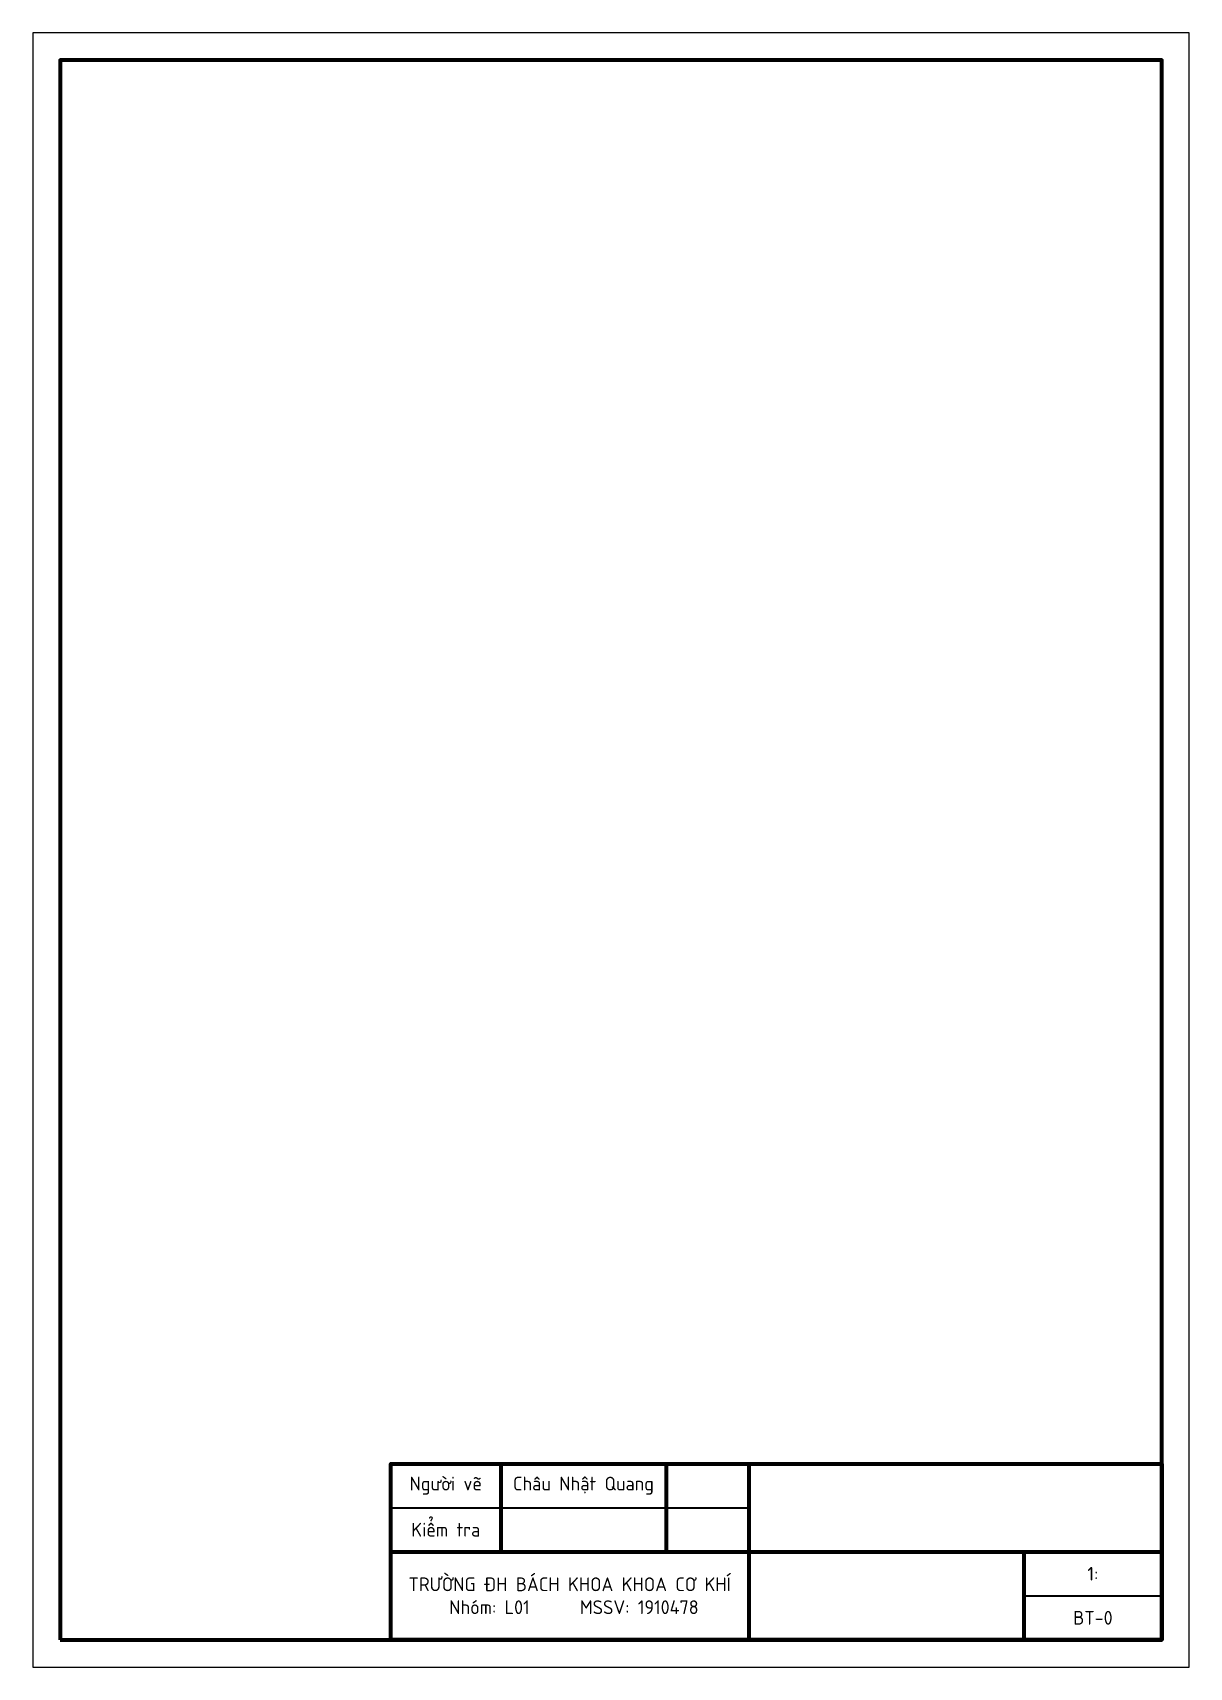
# Paper-space layout 'A4' of a CAD drawing. Header units: millimetres. Extents: x 0 to 210, y 0 to 297.
import ezdxf

# ---------------------------------------------------------------- set-up
doc = ezdxf.new("R2010")
doc.units = ezdxf.units.MM
doc.header["$LTSCALE"] = 0.25
doc.layers.add('Khung mảnh', color=4, linetype='Continuous', lineweight=35)
doc.layers.add('Khung đậm', color=2, linetype='Continuous', lineweight=70)
doc.styles.get("Standard").update_dxf_attribs({"font": ''})
doc.styles.get('Standard').set_extended_font_data('TCVN 7284')

psp = doc.layouts.new('A4')

# ---------------------------------------------------------------- linework, layer by layer
psp.add_lwpolyline([(0, 0), (210, 0), (210, 297), (0, 297)], close=True)
at = {"layer": 'Khung mảnh'}
for p, q in [((65, 29), (130, 29)), ((180, 13), (205, 13))]:
    psp.add_line(p, q, dxfattribs=at)
at = {"layer": 'Khung đậm'}
for p, q in [((85, 37), (85, 21)), ((115, 37), (115, 21)), ((130, 37), (130, 5)), ((65, 21), (205, 21)), ((180, 5), (180, 21))]:
    psp.add_line(p, q, dxfattribs=at)
for points in [[(5, 5), (205, 5), (205, 292), (5, 292)], [(205, 5), (65, 5), (65, 37), (205, 37)]]:
    psp.add_lwpolyline(points, close=True, dxfattribs=at)

# ---------------------------------------------------------------- texts
at = {"char_height": 2.5}
for s, width, insert, attachment_point in [('Người vẽ', 20, (75, 33), 5), ('Châu Nhật Quang', 30, (100, 33), 5), ('Kiểm tra', 20, (75, 25), 5), ('1:', 25, (192.5, 17), 5), ('\\pxqc;TRƯỜNG ĐH BÁCH KHOA KHOA CƠ KHÍ\\P\\pq*;       Nhóm: L01      MSSV: 1910478', 65, (65, 13), 4), ('BT-0', 25, (192.5, 9), 5)]:
    psp.add_mtext_dynamic_manual_height_columns(s, width=width, gutter_width=12.5, heights=[0], dxfattribs=dict(at, insert=insert, attachment_point=attachment_point))

doc.saveas('drawing.dxf')
